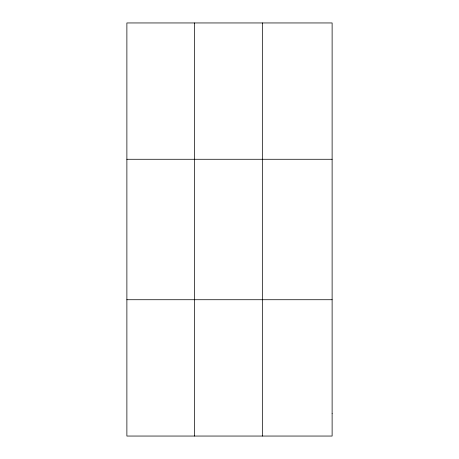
<?xml version="1.0" encoding="UTF-8"?>
<svg xmlns="http://www.w3.org/2000/svg" width="459" height="459" viewBox="0 0 459 459"><rect width="100%" height="100%" fill="white"/><g stroke="black" fill="none" stroke-linecap="round" stroke-linejoin="round"><path stroke-width="0.69" d="M194.61 22.95L194.61 436.05M262.336 22.95L262.336 436.05M126.879 159.273L332.121 159.273M126.879 299.727L332.121 299.727M332.121 413.329L332.121 436.05L126.879 436.05L126.879 22.95L332.121 22.95L332.121 413.329"/></g></svg>
